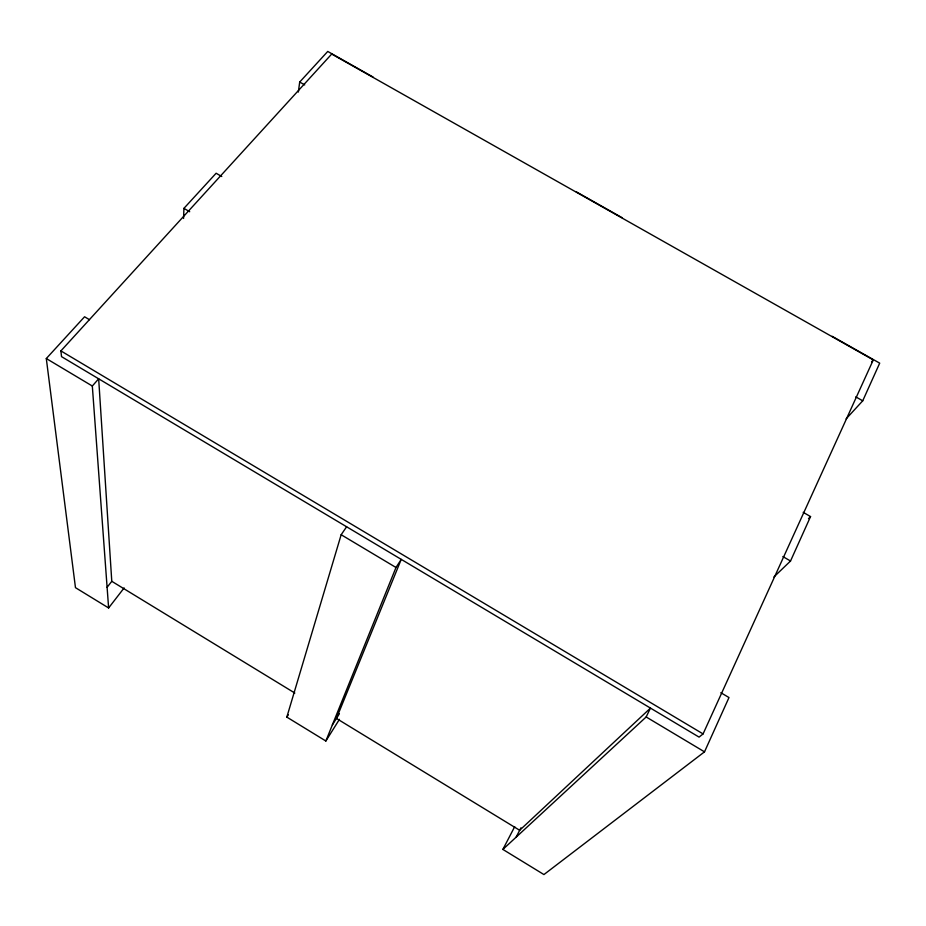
<?xml version="1.0" encoding="UTF-8"?>
<svg xmlns="http://www.w3.org/2000/svg" width="926" height="926" viewBox="0 0 926 926"><rect width="100%" height="100%" fill="white"/><g stroke="black" fill="none" stroke-linecap="round" stroke-linejoin="round"><path stroke-width="1.39" d="M183.568 218.443L183.927 208.362L216.117 173.243L221.777 176.507M298.334 92.068L299.7 82.044L327.746 51.439L373.109 77.066M339.448 719.328L325.859 741.008L286.829 717.106L341.162 534.73L346.613 526.767M325.859 741.008L395.992 567.488L401.236 559.373L336.439 718.437L519.671 830.286L650.469 708.101L646.163 716.967L502.876 849.42L543.932 874.561L704.512 751.843L728.993 697.544L720.822 692.706M773.858 577.014L790.526 561.017L810.551 516.581L803.189 512.333M846.109 418.876L862.731 400.808L879.7 363.154L832.104 336.277M703.077 733.913L873.287 359.913L331.705 54.044L60.896 350.908L61.521 356.637L699.072 737.108L703.077 733.913L60.896 350.908M516.095 837.208L520.956 827.798M502.876 849.42L514.706 826.652M332.353 724.931L339.402 713.715M286.829 717.106L288.38 714.733M89.463 319.678L84.567 316.773L46.3 358.536L75.469 587.663L108.62 607.965L124.13 587.917M107.103 587.292L111.78 581.308L98.665 378.803L92.322 386.026L108.62 607.965M871.551 361.881L873.287 359.913M808.502 518.629L810.551 516.581M576.088 191.694L622.064 217.668M855.774 396.86L862.731 400.808M299.7 82.044L304.712 84.891M183.927 208.362L189.703 211.73M782.852 556.549L790.526 561.017M46.3 358.536L92.322 386.026M341.162 534.73L395.992 567.488M646.163 716.967L704.512 751.843M111.78 581.308L294.827 693.042"/></g></svg>
